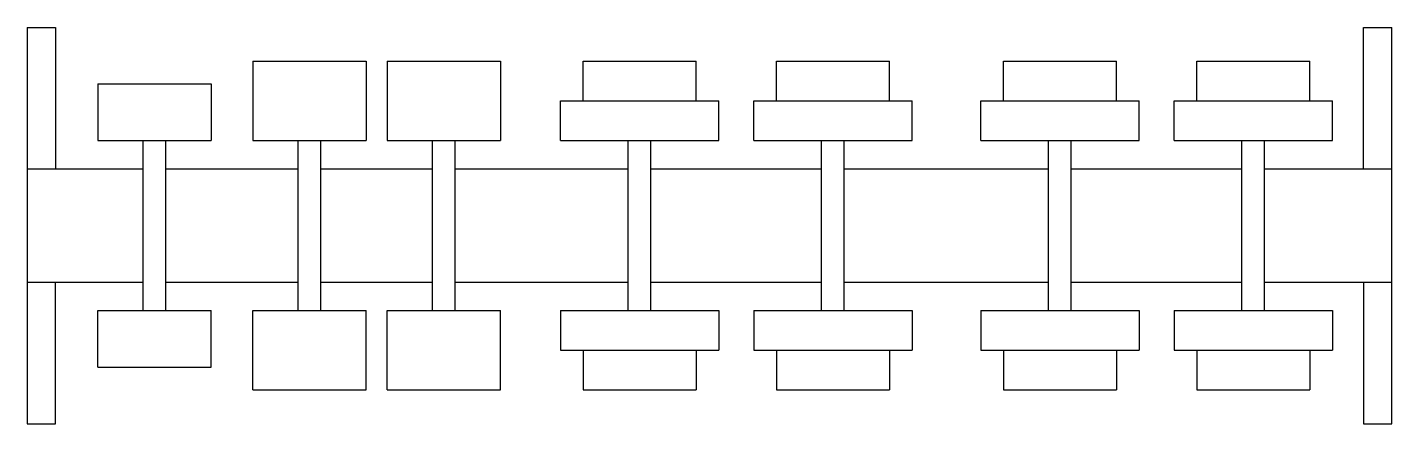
# Model space of a CAD drawing. Header units: millimetres. Extents: x 1380.46 to 1381.66, y 2689.45 to 2689.8.
import ezdxf

# ---------------------------------------------------------------- set-up
doc = ezdxf.new("R2010")
doc.units = ezdxf.units.MM
doc.header["$LTSCALE"] = 10
doc.layers.add('Equipam_fitness', color=1, linetype='Continuous')

msp = doc.modelspace()

# ---------------------------------------------------------------- linework, layer by layer
at = {"layer": 'Equipam_fitness'}
for p, q in [((1380.4586, 2689.795), (1380.4836, 2689.795)), ((1380.4586, 2689.795), (1380.4586, 2689.445)), ((1380.4836, 2689.795), (1380.4836, 2689.67)), ((1381.6389, 2689.67), (1381.6389, 2689.795)), ((1381.6389, 2689.795), (1381.6639, 2689.795)), ((1381.6639, 2689.445), (1381.6639, 2689.795)), ((1380.6578, 2689.765), (1380.7578, 2689.765)), ((1380.6578, 2689.765), (1380.6578, 2689.695)), ((1380.7578, 2689.765), (1380.7578, 2689.695)), ((1380.7766, 2689.765), (1380.8766, 2689.765)), ((1380.7766, 2689.765), (1380.7766, 2689.695)), ((1380.8766, 2689.765), (1380.8766, 2689.695)), ((1380.9495, 2689.73), (1380.9495, 2689.765)), ((1380.9495, 2689.765), (1381.0495, 2689.765)), ((1381.0495, 2689.73), (1381.0495, 2689.765)), ((1381.1203, 2689.73), (1381.1203, 2689.765)), ((1381.1203, 2689.765), (1381.2203, 2689.765)), ((1381.2203, 2689.73), (1381.2203, 2689.765)), ((1381.3208, 2689.73), (1381.3208, 2689.765)), ((1381.3208, 2689.765), (1381.4208, 2689.765)), ((1381.4208, 2689.73), (1381.4208, 2689.765)), ((1381.4916, 2689.73), (1381.4916, 2689.765)), ((1381.4916, 2689.765), (1381.5916, 2689.765)), ((1381.5916, 2689.73), (1381.5916, 2689.765)), ((1380.521, 2689.745), (1380.621, 2689.745)), ((1380.521, 2689.745), (1380.521, 2689.695)), ((1380.621, 2689.745), (1380.621, 2689.695)), ((1380.9295, 2689.73), (1381.0695, 2689.73)), ((1380.9295, 2689.695), (1380.9295, 2689.73)), ((1381.0695, 2689.695), (1381.0695, 2689.73)), ((1381.1003, 2689.73), (1381.2403, 2689.73)), ((1381.1003, 2689.695), (1381.1003, 2689.73)), ((1381.2403, 2689.695), (1381.2403, 2689.73)), ((1381.3008, 2689.73), (1381.4408, 2689.73)), ((1381.3008, 2689.695), (1381.3008, 2689.73)), ((1381.4408, 2689.695), (1381.4408, 2689.73)), ((1381.4716, 2689.73), (1381.6116, 2689.73)), ((1381.4716, 2689.695), (1381.4716, 2689.73)), ((1381.6116, 2689.695), (1381.6116, 2689.73)), ((1380.521, 2689.695), (1380.621, 2689.695)), ((1380.561, 2689.545), (1380.561, 2689.695)), ((1380.581, 2689.545), (1380.581, 2689.695)), ((1380.6578, 2689.695), (1380.7578, 2689.695)), ((1380.6978, 2689.545), (1380.6978, 2689.695)), ((1380.7178, 2689.545), (1380.7178, 2689.695)), ((1380.7766, 2689.695), (1380.8766, 2689.695)), ((1380.8166, 2689.545), (1380.8166, 2689.695)), ((1380.8366, 2689.545), (1380.8366, 2689.695)), ((1380.9295, 2689.695), (1381.0695, 2689.695)), ((1380.9895, 2689.545), (1380.9895, 2689.695)), ((1381.0095, 2689.545), (1381.0095, 2689.695)), ((1381.1003, 2689.695), (1381.2403, 2689.695)), ((1381.1603, 2689.545), (1381.1603, 2689.695)), ((1381.1803, 2689.545), (1381.1803, 2689.695)), ((1381.3008, 2689.695), (1381.4408, 2689.695)), ((1381.3608, 2689.545), (1381.3608, 2689.695)), ((1381.3808, 2689.545), (1381.3808, 2689.695)), ((1381.4716, 2689.695), (1381.6116, 2689.695)), ((1381.5316, 2689.545), (1381.5316, 2689.695)), ((1381.5516, 2689.545), (1381.5516, 2689.695)), ((1380.4586, 2689.67), (1380.561, 2689.67)), ((1380.4622, 2689.67), (1380.561, 2689.67)), ((1380.581, 2689.67), (1380.6978, 2689.67)), ((1380.581, 2689.67), (1380.6978, 2689.67)), ((1380.7178, 2689.67), (1380.8166, 2689.67)), ((1380.7178, 2689.67), (1380.8166, 2689.67)), ((1380.8366, 2689.67), (1380.9433, 2689.67)), ((1380.8366, 2689.67), (1380.9895, 2689.67)), ((1381.0095, 2689.67), (1381.1603, 2689.67)), ((1381.0095, 2689.67), (1381.1603, 2689.67)), ((1381.1803, 2689.67), (1381.3146, 2689.67)), ((1381.1803, 2689.67), (1381.3608, 2689.67)), ((1381.2407, 2689.67), (1381.3608, 2689.67)), ((1381.3808, 2689.67), (1381.5316, 2689.67)), ((1381.3808, 2689.67), (1381.5316, 2689.67)), ((1381.5516, 2689.67), (1381.6639, 2689.67)), ((1380.4586, 2689.57), (1380.561, 2689.57)), ((1380.4622, 2689.57), (1380.561, 2689.57)), ((1380.4836, 2689.445), (1380.4836, 2689.57)), ((1380.581, 2689.57), (1380.6978, 2689.57)), ((1380.581, 2689.57), (1380.6978, 2689.57)), ((1380.7178, 2689.57), (1380.8166, 2689.57)), ((1380.7178, 2689.57), (1380.8166, 2689.57)), ((1380.8366, 2689.57), (1380.9433, 2689.57)), ((1380.8366, 2689.57), (1380.9895, 2689.57)), ((1381.0095, 2689.57), (1381.1603, 2689.57)), ((1381.0095, 2689.57), (1381.1603, 2689.57)), ((1381.1803, 2689.57), (1381.3146, 2689.57)), ((1381.1803, 2689.57), (1381.3608, 2689.57)), ((1381.2407, 2689.57), (1381.3608, 2689.57)), ((1381.3808, 2689.57), (1381.5316, 2689.57)), ((1381.3808, 2689.57), (1381.5316, 2689.57)), ((1381.5516, 2689.57), (1381.6639, 2689.57)), ((1381.6389, 2689.57), (1381.6389, 2689.445)), ((1380.521, 2689.545), (1380.621, 2689.545)), ((1380.521, 2689.495), (1380.521, 2689.545)), ((1380.621, 2689.495), (1380.621, 2689.545)), ((1380.6578, 2689.545), (1380.7578, 2689.545)), ((1380.6578, 2689.475), (1380.6578, 2689.545)), ((1380.7578, 2689.475), (1380.7578, 2689.545)), ((1380.7766, 2689.545), (1380.8766, 2689.545)), ((1380.7766, 2689.475), (1380.7766, 2689.545)), ((1380.8766, 2689.475), (1380.8766, 2689.545)), ((1380.9295, 2689.545), (1380.9295, 2689.51)), ((1380.9295, 2689.545), (1381.0695, 2689.545)), ((1381.0695, 2689.545), (1381.0695, 2689.51)), ((1381.1003, 2689.545), (1381.1003, 2689.51)), ((1381.1003, 2689.545), (1381.2403, 2689.545)), ((1381.2403, 2689.545), (1381.2403, 2689.51)), ((1381.3008, 2689.545), (1381.3008, 2689.51)), ((1381.3008, 2689.545), (1381.4408, 2689.545)), ((1381.4408, 2689.545), (1381.4408, 2689.51)), ((1381.4716, 2689.545), (1381.4716, 2689.51)), ((1381.4716, 2689.545), (1381.6116, 2689.545)), ((1381.6116, 2689.545), (1381.6116, 2689.51)), ((1380.9295, 2689.51), (1381.0695, 2689.51)), ((1380.9495, 2689.51), (1380.9495, 2689.475)), ((1381.0495, 2689.51), (1381.0495, 2689.475)), ((1381.1003, 2689.51), (1381.2403, 2689.51)), ((1381.1203, 2689.51), (1381.1203, 2689.475)), ((1381.2203, 2689.51), (1381.2203, 2689.475)), ((1381.3008, 2689.51), (1381.4408, 2689.51)), ((1381.3208, 2689.51), (1381.3208, 2689.475)), ((1381.4208, 2689.51), (1381.4208, 2689.475)), ((1381.4716, 2689.51), (1381.6116, 2689.51)), ((1381.4916, 2689.51), (1381.4916, 2689.475)), ((1381.5916, 2689.51), (1381.5916, 2689.475)), ((1380.521, 2689.495), (1380.621, 2689.495)), ((1380.6578, 2689.475), (1380.7578, 2689.475)), ((1380.7766, 2689.475), (1380.8766, 2689.475)), ((1380.9495, 2689.475), (1381.0495, 2689.475)), ((1381.1203, 2689.475), (1381.2203, 2689.475)), ((1381.3208, 2689.475), (1381.4208, 2689.475)), ((1381.4916, 2689.475), (1381.5916, 2689.475)), ((1380.4586, 2689.445), (1380.4836, 2689.445)), ((1381.6389, 2689.445), (1381.6639, 2689.445))]:
    msp.add_line(p, q, dxfattribs=at)

doc.saveas('drawing.dxf')
